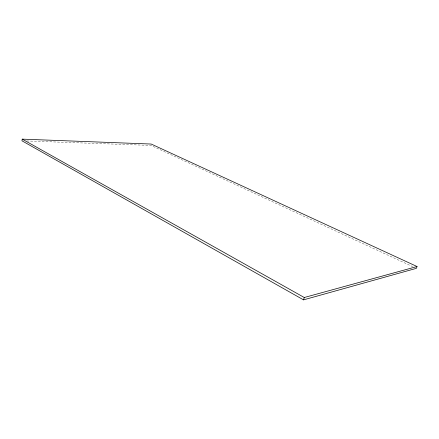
<?xml version="1.0" encoding="UTF-8"?>
<svg xmlns="http://www.w3.org/2000/svg" width="439" height="439" viewBox="0 0 439 439"><rect width="100%" height="100%" fill="white"/><g stroke="black" fill="none" stroke-linecap="round" stroke-linejoin="round"><path stroke-width="0.33" stroke-dasharray="2.19 1.65" d="M26.724 140.968L150.906 145.419L412.66 266.621"/><path stroke-width="0.66" d="M22.235 139.136L21.95 140.798L303.536 299.864L416.391 268.344L417.05 266.528L151.219 144.047L22.235 139.136L304.276 297.51L417.05 266.528M303.536 299.864L304.276 297.51"/></g></svg>
